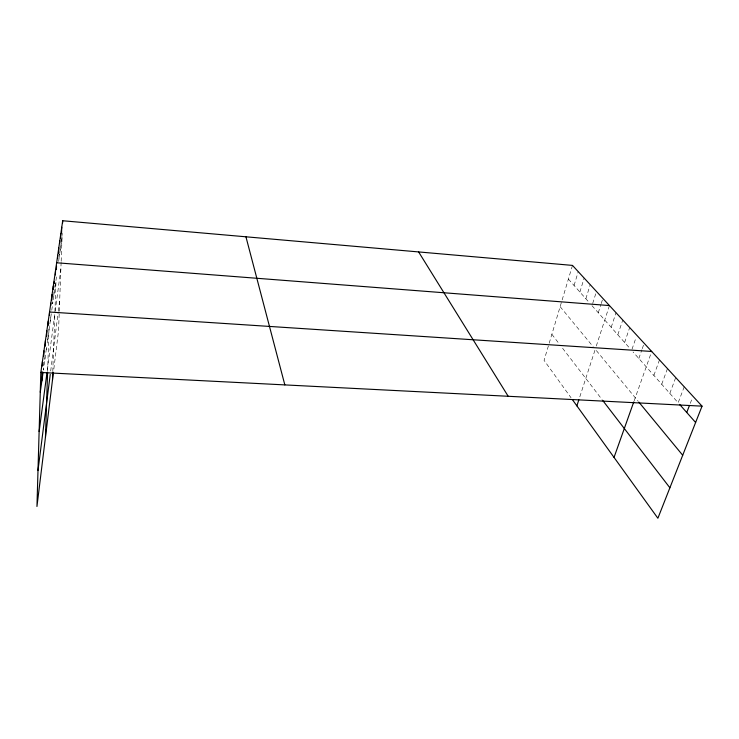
<?xml version="1.0" encoding="UTF-8"?>
<svg xmlns="http://www.w3.org/2000/svg" width="739" height="739" viewBox="0 0 739 739"><rect width="100%" height="100%" fill="white"/><g stroke="black" fill="none" stroke-linecap="round" stroke-linejoin="round"><path stroke-width="0.55" stroke-dasharray="3.69 2.77" d="M43.61 362.165L43.37 370.082L46.566 347.339M44.839 359.616L44.913 357.38M46.261 349.51L46.326 347.302M47.629 339.755L47.702 337.575M47.61 371.449L49.097 325.751M50.234 321.216L50.381 316.689M52.737 301.66L52.663 303.858L53.097 300.764M53.827 295.6L53.975 291.231M54.954 287.591L55.028 285.291M52.783 371.606L54.825 314.075L47.167 371.375M54.908 311.821L56.035 279.832M59.203 257.274L59.323 253.976M60.201 250.198L60.321 246.946M61.161 243.334L61.291 239.879M61.125 262.354L58.547 330.647L53.568 371.181M61.171 261.301L62.224 233.256M50.686 371.043L58.187 312.311M58.326 311.23L59.683 300.634M55.231 311.027L60.884 268.691M47.176 343.007L51.314 313.502M51.767 310.26L52.515 304.93M53.245 299.729L56.82 274.289M58.621 261.44L59.628 254.234M59.776 253.228L62.094 236.665M572.485 265.403L544.07 360.346L571.053 397.776M574.064 285.466L578.249 271.666M579.884 292.025L584.161 278.095M585.851 298.75L590.23 284.691M592.669 303.48L596.465 291.462M598.276 312.763L600.899 304.56M601.232 303.544L602.876 298.417M579.81 396.797L595.264 349.251L638.191 401.295M596.299 346.037L609.453 305.567M611.199 327.322L616.021 312.699M617.822 334.795L622.765 320.024M624.631 342.471L629.693 327.553M632.002 349.279L636.085 337.446M638.838 358.48L641.877 349.787M642.256 348.697L644.159 343.266M634.145 400.843L651.706 351.459M653.867 375.421L659.474 359.902M661.719 384.271L667.483 368.595M669.811 393.397L675.723 377.555M684.231 386.793L678.153 402.792L633.074 351.986M690.263 403.392L692.221 398.339M568.393 279.074L588.918 302.205M591.985 305.66L629.536 347.995M560.134 306.667L593.177 346.73M551.867 334.287L559.201 343.838M562.601 348.254L602.165 399.716"/><path stroke-width="1.11" d="M572.346 399.568L657.886 518.251L702.05 406.154L572.485 265.403L62.695 220.749L40.839 372.474L36.95 506.492L53.43 372.29M41.846 380.936L42.123 371.772M42.289 366.045L42.428 361.463M43.786 356.512L43.952 350.849M45.255 346.212L45.43 340.624M46.677 336.273L46.853 330.758M48.081 325.585L48.22 321.225M45.458 437.22L47.573 372.567M49.439 315.461L49.55 312.024L651.706 351.459M50.76 305.392L50.834 303.129M51.878 300.108L52.072 294.528M53.153 289.512L53.273 286.205M54.243 283.6L54.316 281.42M55.397 274.945L55.554 270.345M52.487 380.022L52.746 372.659M56.404 269.596L56.524 266.188M57.614 258.595L57.734 255.223M58.584 253.459L58.787 247.907M59.73 243.002L59.813 240.803M60.644 238.263L60.801 233.921M61.549 232.988L61.762 227.242M62.612 223.021L62.695 220.749M37.994 470.392L50.252 374.433M39.13 431.558L47.019 372.465M40.266 392.197L43.065 372.253M576.873 405.85L578.831 399.817M614.035 457.413L633.776 401.887M686.743 412.482L689.478 405.415M40.839 372.474L702.05 406.154M56.644 262.779L609.453 305.567M679.584 404.409L695.621 422.486M638.921 402.182L682.707 455.252M602.867 400.63L669.885 487.795M418.616 251.925L508.192 396.28M245.939 236.803L284.838 384.899"/></g></svg>
